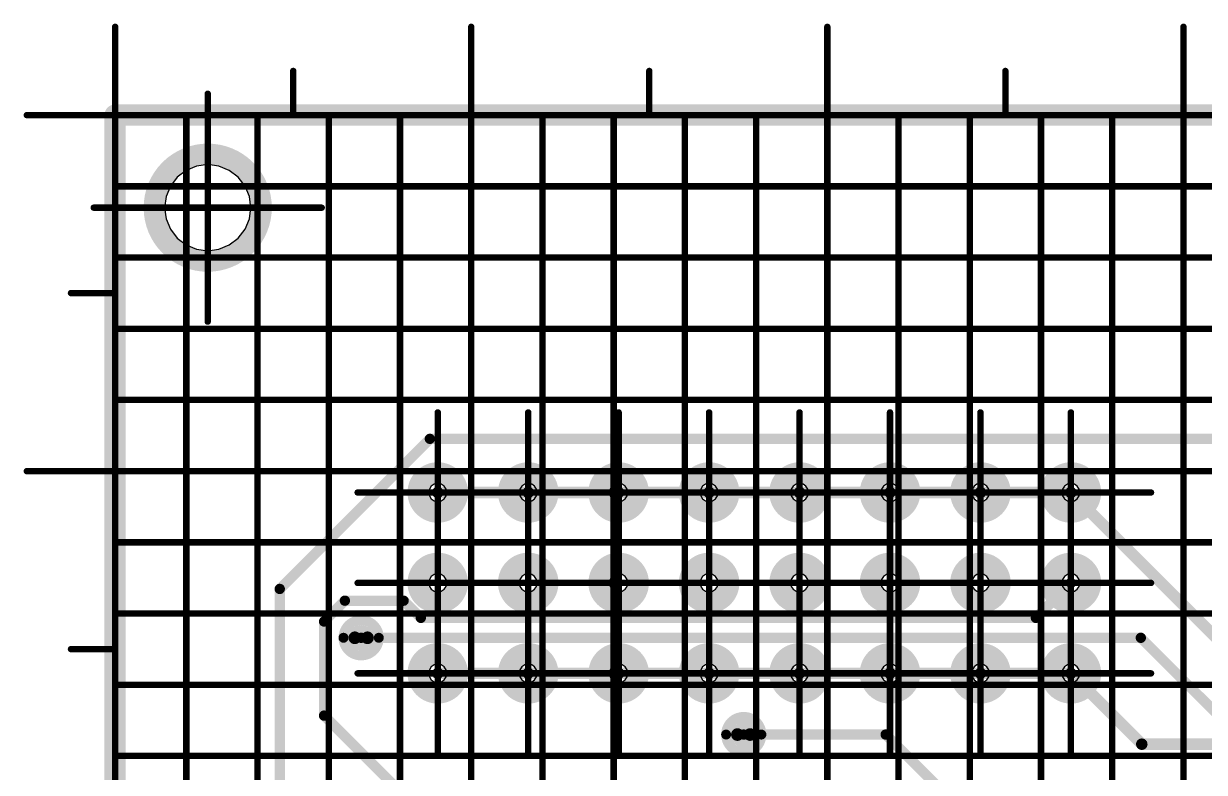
# Model space of a CAD drawing. Header units: millimetres. Extents: x 57 to 898, y 51 to 645.
# Drawn here: x 616.49 to 649.65, y 498.96 to 519.99 of the extents above; entities that cross this region are included whole.
import ezdxf

# ---------------------------------------------------------------- set-up
doc = ezdxf.new("R2010")
doc.units = ezdxf.units.MM
for name, color, linetype in [('Mechanical11', 56, 'Continuous'), ('Mechanical12', 56, 'Continuous'), ('Mechanical7', 56, 'Continuous'), ('Mechanical9', 56, 'Continuous')]:
    doc.layers.add(name, color=color, linetype=linetype)

msp = doc.modelspace()

# ---------------------------------------------------------------- linework, layer by layer
at = {"layer": 'Mechanical11', "color": 7}
for p, q in [((621.978, 515.992), (621.665, 516.034)), ((621.665, 516.034), (621.665, 514.823)), ((622.27, 515.872), (621.978, 515.992)), ((622.521, 515.679), (622.27, 515.872)), ((622.713, 515.428), (622.521, 515.679)), ((622.834, 515.137), (622.713, 515.428)), ((622.875, 514.823), (622.834, 515.137)), ((621.665, 514.823), (622.875, 514.823)), ((621.665, 514.823), (621.665, 513.613)), ((622.875, 514.823), (621.665, 514.823)), ((622.834, 514.51), (622.875, 514.823)), ((622.713, 514.218), (622.834, 514.51)), ((622.27, 513.775), (622.521, 513.967)), ((622.521, 513.967), (622.713, 514.218)), ((621.665, 513.613), (621.978, 513.654)), ((621.978, 513.654), (622.27, 513.775)), ((628.125, 506.823), (627.87, 506.823)), ((627.87, 506.823), (627.889, 506.726)), ((627.889, 506.726), (627.944, 506.643)), ((628.125, 506.568), (628.125, 506.823)), ((628.125, 506.823), (628.125, 506.568)), ((628.38, 506.823), (628.125, 506.823)), ((628.305, 506.643), (628.36, 506.726)), ((628.36, 506.726), (628.38, 506.823)), ((630.665, 506.823), (630.41, 506.823)), ((630.41, 506.823), (630.429, 506.726)), ((630.429, 506.726), (630.484, 506.643)), ((630.665, 506.568), (630.665, 506.823)), ((630.665, 506.823), (630.665, 506.568)), ((630.92, 506.823), (630.665, 506.823)), ((630.845, 506.643), (630.9, 506.726)), ((630.9, 506.726), (630.92, 506.823)), ((633.205, 506.823), (632.95, 506.823)), ((632.95, 506.823), (632.969, 506.726)), ((632.969, 506.726), (633.024, 506.643)), ((633.205, 506.568), (633.205, 506.823)), ((633.205, 506.823), (633.205, 506.568)), ((633.46, 506.823), (633.205, 506.823)), ((633.385, 506.643), (633.44, 506.726)), ((633.44, 506.726), (633.46, 506.823)), ((635.745, 506.823), (635.49, 506.823)), ((635.49, 506.823), (635.509, 506.726)), ((635.509, 506.726), (635.564, 506.643)), ((635.745, 506.568), (635.745, 506.823)), ((635.745, 506.823), (635.745, 506.568)), ((636, 506.823), (635.745, 506.823)), ((635.925, 506.643), (635.98, 506.726)), ((635.98, 506.726), (636, 506.823)), ((638.285, 506.823), (638.03, 506.823)), ((638.03, 506.823), (638.049, 506.726)), ((638.049, 506.726), (638.104, 506.643)), ((638.285, 506.568), (638.285, 506.823)), ((638.285, 506.823), (638.285, 506.568)), ((638.54, 506.823), (638.285, 506.823)), ((638.465, 506.643), (638.52, 506.726)), ((638.52, 506.726), (638.54, 506.823)), ((640.825, 506.823), (640.57, 506.823)), ((640.57, 506.823), (640.589, 506.726)), ((640.589, 506.726), (640.644, 506.643)), ((640.825, 506.568), (640.825, 506.823)), ((640.825, 506.823), (640.825, 506.568)), ((641.08, 506.823), (640.825, 506.823)), ((641.005, 506.643), (641.06, 506.726)), ((641.06, 506.726), (641.08, 506.823)), ((643.365, 506.823), (643.11, 506.823)), ((643.11, 506.823), (643.129, 506.726)), ((643.129, 506.726), (643.184, 506.643)), ((643.365, 506.568), (643.365, 506.823)), ((643.365, 506.823), (643.365, 506.568)), ((643.62, 506.823), (643.365, 506.823)), ((643.545, 506.643), (643.6, 506.726)), ((643.6, 506.726), (643.62, 506.823)), ((645.905, 506.823), (645.65, 506.823)), ((645.65, 506.823), (645.669, 506.726)), ((645.669, 506.726), (645.724, 506.643)), ((645.905, 506.568), (645.905, 506.823)), ((645.905, 506.823), (645.905, 506.568)), ((646.16, 506.823), (645.905, 506.823)), ((646.085, 506.643), (646.14, 506.726)), ((646.14, 506.726), (646.16, 506.823)), ((627.944, 506.643), (628.027, 506.588)), ((628.027, 506.588), (628.125, 506.568)), ((628.125, 506.568), (628.222, 506.588)), ((628.222, 506.588), (628.305, 506.643)), ((630.484, 506.643), (630.567, 506.588)), ((630.567, 506.588), (630.665, 506.568)), ((630.665, 506.568), (630.762, 506.588)), ((630.762, 506.588), (630.845, 506.643)), ((633.024, 506.643), (633.107, 506.588)), ((633.107, 506.588), (633.205, 506.568)), ((633.205, 506.568), (633.302, 506.588)), ((633.302, 506.588), (633.385, 506.643)), ((635.564, 506.643), (635.647, 506.588)), ((635.647, 506.588), (635.745, 506.568)), ((635.745, 506.568), (635.842, 506.588)), ((635.842, 506.588), (635.925, 506.643)), ((638.104, 506.643), (638.187, 506.588)), ((638.187, 506.588), (638.285, 506.568)), ((638.285, 506.568), (638.382, 506.588)), ((638.382, 506.588), (638.465, 506.643)), ((640.644, 506.643), (640.727, 506.588)), ((640.727, 506.588), (640.825, 506.568)), ((640.825, 506.568), (640.922, 506.588)), ((640.922, 506.588), (641.005, 506.643)), ((643.184, 506.643), (643.267, 506.588)), ((643.267, 506.588), (643.365, 506.568)), ((643.365, 506.568), (643.462, 506.588)), ((643.462, 506.588), (643.545, 506.643)), ((645.724, 506.643), (645.807, 506.588)), ((645.807, 506.588), (645.905, 506.568)), ((645.905, 506.568), (646.002, 506.588)), ((646.002, 506.588), (646.085, 506.643)), ((628.125, 504.283), (627.87, 504.283)), ((627.87, 504.283), (627.889, 504.186)), ((627.889, 504.186), (627.944, 504.103)), ((627.944, 504.103), (628.027, 504.048)), ((628.027, 504.048), (628.125, 504.028)), ((628.125, 504.028), (628.125, 504.283)), ((628.125, 504.283), (628.125, 504.028)), ((628.38, 504.283), (628.125, 504.283)), ((628.125, 504.028), (628.222, 504.048)), ((628.222, 504.048), (628.305, 504.103)), ((628.305, 504.103), (628.36, 504.186)), ((628.36, 504.186), (628.38, 504.283)), ((630.665, 504.283), (630.41, 504.283)), ((630.41, 504.283), (630.429, 504.186)), ((630.429, 504.186), (630.484, 504.103)), ((630.484, 504.103), (630.567, 504.048)), ((630.567, 504.048), (630.665, 504.028)), ((630.665, 504.028), (630.665, 504.283)), ((630.665, 504.283), (630.665, 504.028)), ((630.92, 504.283), (630.665, 504.283)), ((630.665, 504.028), (630.762, 504.048)), ((630.762, 504.048), (630.845, 504.103)), ((630.845, 504.103), (630.9, 504.186)), ((630.9, 504.186), (630.92, 504.283)), ((633.205, 504.283), (632.95, 504.283)), ((632.95, 504.283), (632.969, 504.186)), ((632.969, 504.186), (633.024, 504.103)), ((633.024, 504.103), (633.107, 504.048)), ((633.107, 504.048), (633.205, 504.028)), ((633.205, 504.028), (633.205, 504.283)), ((633.205, 504.283), (633.205, 504.028)), ((633.46, 504.283), (633.205, 504.283)), ((633.205, 504.028), (633.302, 504.048)), ((633.302, 504.048), (633.385, 504.103)), ((633.385, 504.103), (633.44, 504.186)), ((633.44, 504.186), (633.46, 504.283)), ((635.745, 504.283), (635.49, 504.283)), ((635.49, 504.283), (635.509, 504.186)), ((635.509, 504.186), (635.564, 504.103)), ((635.564, 504.103), (635.647, 504.048)), ((635.647, 504.048), (635.745, 504.028)), ((635.745, 504.028), (635.745, 504.283)), ((635.745, 504.283), (635.745, 504.028)), ((636, 504.283), (635.745, 504.283)), ((635.745, 504.028), (635.842, 504.048)), ((635.842, 504.048), (635.925, 504.103)), ((635.925, 504.103), (635.98, 504.186)), ((635.98, 504.186), (636, 504.283)), ((638.285, 504.283), (638.03, 504.283)), ((638.03, 504.283), (638.049, 504.186)), ((638.049, 504.186), (638.104, 504.103)), ((638.104, 504.103), (638.187, 504.048)), ((638.187, 504.048), (638.285, 504.028)), ((638.285, 504.028), (638.285, 504.283)), ((638.285, 504.283), (638.285, 504.028)), ((638.54, 504.283), (638.285, 504.283)), ((638.285, 504.028), (638.382, 504.048)), ((638.382, 504.048), (638.465, 504.103)), ((638.465, 504.103), (638.52, 504.186)), ((638.52, 504.186), (638.54, 504.283)), ((640.825, 504.283), (640.57, 504.283)), ((640.57, 504.283), (640.589, 504.186)), ((640.589, 504.186), (640.644, 504.103)), ((640.644, 504.103), (640.727, 504.048)), ((640.727, 504.048), (640.825, 504.028)), ((640.825, 504.028), (640.825, 504.283)), ((640.825, 504.283), (640.825, 504.028)), ((641.08, 504.283), (640.825, 504.283)), ((640.825, 504.028), (640.922, 504.048)), ((640.922, 504.048), (641.005, 504.103)), ((641.005, 504.103), (641.06, 504.186)), ((641.06, 504.186), (641.08, 504.283)), ((643.365, 504.283), (643.11, 504.283)), ((643.11, 504.283), (643.129, 504.186)), ((643.129, 504.186), (643.184, 504.103)), ((643.184, 504.103), (643.267, 504.048)), ((643.267, 504.048), (643.365, 504.028)), ((643.365, 504.028), (643.365, 504.283)), ((643.365, 504.283), (643.365, 504.028)), ((643.62, 504.283), (643.365, 504.283)), ((643.365, 504.028), (643.462, 504.048)), ((643.462, 504.048), (643.545, 504.103)), ((643.545, 504.103), (643.6, 504.186)), ((643.6, 504.186), (643.62, 504.283)), ((645.905, 504.283), (645.65, 504.283)), ((645.65, 504.283), (645.669, 504.186)), ((645.669, 504.186), (645.724, 504.103)), ((645.724, 504.103), (645.807, 504.048)), ((645.807, 504.048), (645.905, 504.028)), ((645.905, 504.028), (645.905, 504.283)), ((645.905, 504.283), (645.905, 504.028)), ((646.16, 504.283), (645.905, 504.283)), ((645.905, 504.028), (646.002, 504.048)), ((646.002, 504.048), (646.085, 504.103)), ((646.085, 504.103), (646.14, 504.186)), ((646.14, 504.186), (646.16, 504.283)), ((628.125, 501.743), (627.87, 501.743)), ((627.87, 501.743), (627.889, 501.646)), ((628.125, 501.488), (628.125, 501.743)), ((628.125, 501.743), (628.125, 501.488)), ((628.38, 501.743), (628.125, 501.743)), ((628.36, 501.646), (628.38, 501.743)), ((630.665, 501.743), (630.41, 501.743)), ((630.41, 501.743), (630.429, 501.646)), ((630.665, 501.488), (630.665, 501.743)), ((630.665, 501.743), (630.665, 501.488)), ((630.92, 501.743), (630.665, 501.743)), ((630.9, 501.646), (630.92, 501.743)), ((633.205, 501.743), (632.95, 501.743)), ((632.95, 501.743), (632.969, 501.646)), ((633.205, 501.488), (633.205, 501.743)), ((633.205, 501.743), (633.205, 501.488)), ((633.46, 501.743), (633.205, 501.743)), ((633.44, 501.646), (633.46, 501.743)), ((635.745, 501.743), (635.49, 501.743)), ((635.49, 501.743), (635.509, 501.646)), ((635.745, 501.488), (635.745, 501.743)), ((635.745, 501.743), (635.745, 501.488)), ((636, 501.743), (635.745, 501.743)), ((635.98, 501.646), (636, 501.743)), ((638.285, 501.743), (638.03, 501.743)), ((638.03, 501.743), (638.049, 501.646)), ((638.285, 501.488), (638.285, 501.743)), ((638.285, 501.743), (638.285, 501.488)), ((638.54, 501.743), (638.285, 501.743)), ((638.52, 501.646), (638.54, 501.743)), ((640.825, 501.743), (640.57, 501.743)), ((640.57, 501.743), (640.589, 501.646)), ((640.825, 501.488), (640.825, 501.743)), ((640.825, 501.743), (640.825, 501.488)), ((641.08, 501.743), (640.825, 501.743)), ((641.06, 501.646), (641.08, 501.743)), ((643.365, 501.743), (643.11, 501.743)), ((643.11, 501.743), (643.129, 501.646)), ((643.365, 501.488), (643.365, 501.743)), ((643.365, 501.743), (643.365, 501.488)), ((643.62, 501.743), (643.365, 501.743)), ((643.6, 501.646), (643.62, 501.743)), ((645.905, 501.743), (645.65, 501.743)), ((645.65, 501.743), (645.669, 501.646)), ((645.905, 501.488), (645.905, 501.743)), ((645.905, 501.743), (645.905, 501.488)), ((646.16, 501.743), (645.905, 501.743)), ((646.14, 501.646), (646.16, 501.743)), ((627.889, 501.646), (627.944, 501.563)), ((627.944, 501.563), (628.027, 501.508)), ((628.027, 501.508), (628.125, 501.488)), ((628.125, 501.488), (628.222, 501.508)), ((628.222, 501.508), (628.305, 501.563)), ((628.305, 501.563), (628.36, 501.646)), ((630.429, 501.646), (630.484, 501.563)), ((630.484, 501.563), (630.567, 501.508)), ((630.567, 501.508), (630.665, 501.488)), ((630.665, 501.488), (630.762, 501.508)), ((630.762, 501.508), (630.845, 501.563)), ((630.845, 501.563), (630.9, 501.646)), ((632.969, 501.646), (633.024, 501.563)), ((633.024, 501.563), (633.107, 501.508)), ((633.107, 501.508), (633.205, 501.488)), ((633.205, 501.488), (633.302, 501.508)), ((633.302, 501.508), (633.385, 501.563)), ((633.385, 501.563), (633.44, 501.646)), ((635.509, 501.646), (635.564, 501.563)), ((635.564, 501.563), (635.647, 501.508)), ((635.647, 501.508), (635.745, 501.488)), ((635.745, 501.488), (635.842, 501.508)), ((635.842, 501.508), (635.925, 501.563)), ((635.925, 501.563), (635.98, 501.646)), ((638.049, 501.646), (638.104, 501.563)), ((638.104, 501.563), (638.187, 501.508)), ((638.187, 501.508), (638.285, 501.488)), ((638.285, 501.488), (638.382, 501.508)), ((638.382, 501.508), (638.465, 501.563)), ((638.465, 501.563), (638.52, 501.646)), ((640.589, 501.646), (640.644, 501.563)), ((640.644, 501.563), (640.727, 501.508)), ((640.727, 501.508), (640.825, 501.488)), ((640.825, 501.488), (640.922, 501.508)), ((640.922, 501.508), (641.005, 501.563)), ((641.005, 501.563), (641.06, 501.646)), ((643.129, 501.646), (643.184, 501.563)), ((643.184, 501.563), (643.267, 501.508)), ((643.267, 501.508), (643.365, 501.488)), ((643.365, 501.488), (643.462, 501.508)), ((643.462, 501.508), (643.545, 501.563)), ((643.545, 501.563), (643.6, 501.646)), ((645.669, 501.646), (645.724, 501.563)), ((645.724, 501.563), (645.807, 501.508)), ((645.807, 501.508), (645.905, 501.488)), ((645.905, 501.488), (646.002, 501.508)), ((646.002, 501.508), (646.085, 501.563)), ((646.085, 501.563), (646.14, 501.646))]:
    msp.add_line(p, q, dxfattribs=at)
for points, const_width in [([(626.151, 502.742, 1), (625.796, 502.742, 1)], 0.356), ([(625.707, 502.742, 1), (625.885, 502.742, 1)], 0.178), ([(626.062, 502.742, 1), (626.24, 502.742, 1)], 0.178), ([(636.896, 500.024, 1), (636.54, 500.024, 1)], 0.356), ([(636.451, 500.024, 1), (636.629, 500.024, 1)], 0.178), ([(636.807, 500.024, 1), (636.984, 500.024, 1)], 0.178)]:
    msp.add_lwpolyline(points, format="xyb", close=True, dxfattribs=dict(at, const_width=const_width))
at = {"layer": 'Mechanical12', "color": 7}
for p, q in [((621.351, 515.992), (621.06, 515.872)), ((621.665, 516.034), (621.351, 515.992)), ((621.665, 514.823), (621.665, 516.034)), ((620.809, 515.679), (620.617, 515.428)), ((621.06, 515.872), (620.809, 515.679)), ((620.617, 515.428), (620.496, 515.137)), ((620.496, 515.137), (620.454, 514.823)), ((620.454, 514.823), (621.665, 514.823)), ((621.665, 514.823), (620.454, 514.823)), ((620.454, 514.823), (620.496, 514.51)), ((621.665, 513.613), (621.665, 514.823)), ((620.496, 514.51), (620.617, 514.218)), ((620.617, 514.218), (620.809, 513.967)), ((620.809, 513.967), (621.06, 513.775)), ((621.06, 513.775), (621.351, 513.654)), ((621.351, 513.654), (621.665, 513.613)), ((627.944, 507.004), (627.889, 506.921)), ((628.027, 507.059), (627.944, 507.004)), ((628.125, 507.078), (628.027, 507.059)), ((628.125, 507.078), (628.125, 506.823)), ((628.222, 507.059), (628.125, 507.078)), ((628.125, 506.823), (628.125, 507.078)), ((628.305, 507.004), (628.222, 507.059)), ((628.36, 506.921), (628.305, 507.004)), ((630.484, 507.004), (630.429, 506.921)), ((630.567, 507.059), (630.484, 507.004)), ((630.665, 507.078), (630.567, 507.059)), ((630.665, 507.078), (630.665, 506.823)), ((630.762, 507.059), (630.665, 507.078)), ((630.665, 506.823), (630.665, 507.078)), ((630.845, 507.004), (630.762, 507.059)), ((630.9, 506.921), (630.845, 507.004)), ((633.024, 507.004), (632.969, 506.921)), ((633.107, 507.059), (633.024, 507.004)), ((633.205, 507.078), (633.107, 507.059)), ((633.205, 507.078), (633.205, 506.823)), ((633.302, 507.059), (633.205, 507.078)), ((633.205, 506.823), (633.205, 507.078)), ((633.385, 507.004), (633.302, 507.059)), ((633.44, 506.921), (633.385, 507.004)), ((635.564, 507.004), (635.509, 506.921)), ((635.647, 507.059), (635.564, 507.004)), ((635.745, 507.078), (635.647, 507.059)), ((635.745, 507.078), (635.745, 506.823)), ((635.842, 507.059), (635.745, 507.078)), ((635.745, 506.823), (635.745, 507.078)), ((635.925, 507.004), (635.842, 507.059)), ((635.98, 506.921), (635.925, 507.004)), ((638.104, 507.004), (638.049, 506.921)), ((638.187, 507.059), (638.104, 507.004)), ((638.285, 507.078), (638.187, 507.059)), ((638.285, 507.078), (638.285, 506.823)), ((638.382, 507.059), (638.285, 507.078)), ((638.285, 506.823), (638.285, 507.078)), ((638.465, 507.004), (638.382, 507.059)), ((638.52, 506.921), (638.465, 507.004)), ((640.644, 507.004), (640.589, 506.921)), ((640.727, 507.059), (640.644, 507.004)), ((640.825, 507.078), (640.727, 507.059)), ((640.825, 507.078), (640.825, 506.823)), ((640.922, 507.059), (640.825, 507.078)), ((640.825, 506.823), (640.825, 507.078)), ((641.005, 507.004), (640.922, 507.059)), ((641.06, 506.921), (641.005, 507.004)), ((643.184, 507.004), (643.129, 506.921)), ((643.267, 507.059), (643.184, 507.004)), ((643.365, 507.078), (643.267, 507.059)), ((643.365, 507.078), (643.365, 506.823)), ((643.462, 507.059), (643.365, 507.078)), ((643.365, 506.823), (643.365, 507.078)), ((643.545, 507.004), (643.462, 507.059)), ((643.6, 506.921), (643.545, 507.004)), ((645.724, 507.004), (645.669, 506.921)), ((645.807, 507.059), (645.724, 507.004)), ((645.905, 507.078), (645.807, 507.059)), ((645.905, 507.078), (645.905, 506.823)), ((646.002, 507.059), (645.905, 507.078)), ((645.905, 506.823), (645.905, 507.078)), ((646.085, 507.004), (646.002, 507.059)), ((646.14, 506.921), (646.085, 507.004)), ((627.889, 506.921), (627.87, 506.823)), ((627.87, 506.823), (628.125, 506.823)), ((628.125, 506.823), (628.38, 506.823)), ((628.38, 506.823), (628.36, 506.921)), ((630.429, 506.921), (630.41, 506.823)), ((630.41, 506.823), (630.665, 506.823)), ((630.665, 506.823), (630.92, 506.823)), ((630.92, 506.823), (630.9, 506.921)), ((632.969, 506.921), (632.95, 506.823)), ((632.95, 506.823), (633.205, 506.823)), ((633.205, 506.823), (633.46, 506.823)), ((633.46, 506.823), (633.44, 506.921)), ((635.509, 506.921), (635.49, 506.823)), ((635.49, 506.823), (635.745, 506.823)), ((635.745, 506.823), (636, 506.823)), ((636, 506.823), (635.98, 506.921)), ((638.049, 506.921), (638.03, 506.823)), ((638.03, 506.823), (638.285, 506.823)), ((638.285, 506.823), (638.54, 506.823)), ((638.54, 506.823), (638.52, 506.921)), ((640.589, 506.921), (640.57, 506.823)), ((640.57, 506.823), (640.825, 506.823)), ((640.825, 506.823), (641.08, 506.823)), ((641.08, 506.823), (641.06, 506.921)), ((643.129, 506.921), (643.11, 506.823)), ((643.11, 506.823), (643.365, 506.823)), ((643.365, 506.823), (643.62, 506.823)), ((643.62, 506.823), (643.6, 506.921)), ((645.669, 506.921), (645.65, 506.823)), ((645.65, 506.823), (645.905, 506.823)), ((645.905, 506.823), (646.16, 506.823)), ((646.16, 506.823), (646.14, 506.921)), ((627.889, 504.381), (627.87, 504.283)), ((627.944, 504.464), (627.889, 504.381)), ((628.027, 504.519), (627.944, 504.464)), ((628.125, 504.538), (628.027, 504.519)), ((628.125, 504.538), (628.125, 504.283)), ((628.222, 504.519), (628.125, 504.538)), ((628.125, 504.283), (628.125, 504.538)), ((628.305, 504.464), (628.222, 504.519)), ((628.36, 504.381), (628.305, 504.464)), ((628.38, 504.283), (628.36, 504.381)), ((630.429, 504.381), (630.41, 504.283)), ((630.484, 504.464), (630.429, 504.381)), ((630.567, 504.519), (630.484, 504.464)), ((630.665, 504.538), (630.567, 504.519)), ((630.665, 504.538), (630.665, 504.283)), ((630.762, 504.519), (630.665, 504.538)), ((630.665, 504.283), (630.665, 504.538)), ((630.845, 504.464), (630.762, 504.519)), ((630.9, 504.381), (630.845, 504.464)), ((630.92, 504.283), (630.9, 504.381)), ((632.969, 504.381), (632.95, 504.283)), ((633.024, 504.464), (632.969, 504.381)), ((633.107, 504.519), (633.024, 504.464)), ((633.205, 504.538), (633.107, 504.519)), ((633.205, 504.538), (633.205, 504.283)), ((633.302, 504.519), (633.205, 504.538)), ((633.205, 504.283), (633.205, 504.538)), ((633.385, 504.464), (633.302, 504.519)), ((633.44, 504.381), (633.385, 504.464)), ((633.46, 504.283), (633.44, 504.381)), ((635.509, 504.381), (635.49, 504.283)), ((635.564, 504.464), (635.509, 504.381)), ((635.647, 504.519), (635.564, 504.464)), ((635.745, 504.538), (635.647, 504.519)), ((635.745, 504.538), (635.745, 504.283)), ((635.842, 504.519), (635.745, 504.538)), ((635.745, 504.283), (635.745, 504.538)), ((635.925, 504.464), (635.842, 504.519)), ((635.98, 504.381), (635.925, 504.464)), ((636, 504.283), (635.98, 504.381)), ((638.049, 504.381), (638.03, 504.283)), ((638.104, 504.464), (638.049, 504.381)), ((638.187, 504.519), (638.104, 504.464)), ((638.285, 504.538), (638.187, 504.519)), ((638.285, 504.538), (638.285, 504.283)), ((638.382, 504.519), (638.285, 504.538)), ((638.285, 504.283), (638.285, 504.538)), ((638.465, 504.464), (638.382, 504.519)), ((638.52, 504.381), (638.465, 504.464)), ((638.54, 504.283), (638.52, 504.381)), ((640.589, 504.381), (640.57, 504.283)), ((640.644, 504.464), (640.589, 504.381)), ((640.727, 504.519), (640.644, 504.464)), ((640.825, 504.538), (640.727, 504.519)), ((640.825, 504.538), (640.825, 504.283)), ((640.922, 504.519), (640.825, 504.538)), ((640.825, 504.283), (640.825, 504.538)), ((641.005, 504.464), (640.922, 504.519)), ((641.06, 504.381), (641.005, 504.464)), ((641.08, 504.283), (641.06, 504.381)), ((643.129, 504.381), (643.11, 504.283)), ((643.184, 504.464), (643.129, 504.381)), ((643.267, 504.519), (643.184, 504.464)), ((643.365, 504.538), (643.267, 504.519)), ((643.365, 504.538), (643.365, 504.283)), ((643.462, 504.519), (643.365, 504.538)), ((643.365, 504.283), (643.365, 504.538)), ((643.545, 504.464), (643.462, 504.519)), ((643.6, 504.381), (643.545, 504.464)), ((643.62, 504.283), (643.6, 504.381)), ((645.669, 504.381), (645.65, 504.283)), ((645.724, 504.464), (645.669, 504.381)), ((645.807, 504.519), (645.724, 504.464)), ((645.905, 504.538), (645.807, 504.519)), ((645.905, 504.538), (645.905, 504.283)), ((646.002, 504.519), (645.905, 504.538)), ((645.905, 504.283), (645.905, 504.538)), ((646.085, 504.464), (646.002, 504.519)), ((646.14, 504.381), (646.085, 504.464)), ((646.16, 504.283), (646.14, 504.381)), ((627.87, 504.283), (628.125, 504.283)), ((628.125, 504.283), (628.38, 504.283)), ((630.41, 504.283), (630.665, 504.283)), ((630.665, 504.283), (630.92, 504.283)), ((632.95, 504.283), (633.205, 504.283)), ((633.205, 504.283), (633.46, 504.283)), ((635.49, 504.283), (635.745, 504.283)), ((635.745, 504.283), (636, 504.283)), ((638.03, 504.283), (638.285, 504.283)), ((638.285, 504.283), (638.54, 504.283)), ((640.57, 504.283), (640.825, 504.283)), ((640.825, 504.283), (641.08, 504.283)), ((643.11, 504.283), (643.365, 504.283)), ((643.365, 504.283), (643.62, 504.283)), ((645.65, 504.283), (645.905, 504.283)), ((645.905, 504.283), (646.16, 504.283)), ((627.889, 501.841), (627.87, 501.743)), ((627.87, 501.743), (628.125, 501.743)), ((627.944, 501.924), (627.889, 501.841)), ((628.027, 501.979), (627.944, 501.924)), ((628.125, 501.998), (628.027, 501.979)), ((628.125, 501.998), (628.125, 501.743)), ((628.222, 501.979), (628.125, 501.998)), ((628.125, 501.743), (628.125, 501.998)), ((628.125, 501.743), (628.38, 501.743)), ((628.305, 501.924), (628.222, 501.979)), ((628.36, 501.841), (628.305, 501.924)), ((628.38, 501.743), (628.36, 501.841)), ((630.429, 501.841), (630.41, 501.743)), ((630.41, 501.743), (630.665, 501.743)), ((630.484, 501.924), (630.429, 501.841)), ((630.567, 501.979), (630.484, 501.924)), ((630.665, 501.998), (630.567, 501.979)), ((630.665, 501.998), (630.665, 501.743)), ((630.762, 501.979), (630.665, 501.998)), ((630.665, 501.743), (630.665, 501.998)), ((630.665, 501.743), (630.92, 501.743)), ((630.845, 501.924), (630.762, 501.979)), ((630.9, 501.841), (630.845, 501.924)), ((630.92, 501.743), (630.9, 501.841)), ((632.969, 501.841), (632.95, 501.743)), ((632.95, 501.743), (633.205, 501.743)), ((633.024, 501.924), (632.969, 501.841)), ((633.107, 501.979), (633.024, 501.924)), ((633.205, 501.998), (633.107, 501.979)), ((633.205, 501.998), (633.205, 501.743)), ((633.302, 501.979), (633.205, 501.998)), ((633.205, 501.743), (633.205, 501.998)), ((633.205, 501.743), (633.46, 501.743)), ((633.385, 501.924), (633.302, 501.979)), ((633.44, 501.841), (633.385, 501.924)), ((633.46, 501.743), (633.44, 501.841)), ((635.509, 501.841), (635.49, 501.743)), ((635.49, 501.743), (635.745, 501.743)), ((635.564, 501.924), (635.509, 501.841)), ((635.647, 501.979), (635.564, 501.924)), ((635.745, 501.998), (635.647, 501.979)), ((635.745, 501.998), (635.745, 501.743)), ((635.842, 501.979), (635.745, 501.998)), ((635.745, 501.743), (635.745, 501.998)), ((635.745, 501.743), (636, 501.743)), ((635.925, 501.924), (635.842, 501.979)), ((635.98, 501.841), (635.925, 501.924)), ((636, 501.743), (635.98, 501.841)), ((638.049, 501.841), (638.03, 501.743)), ((638.03, 501.743), (638.285, 501.743)), ((638.104, 501.924), (638.049, 501.841)), ((638.187, 501.979), (638.104, 501.924)), ((638.285, 501.998), (638.187, 501.979)), ((638.285, 501.998), (638.285, 501.743)), ((638.382, 501.979), (638.285, 501.998)), ((638.285, 501.743), (638.285, 501.998)), ((638.285, 501.743), (638.54, 501.743)), ((638.465, 501.924), (638.382, 501.979)), ((638.52, 501.841), (638.465, 501.924)), ((638.54, 501.743), (638.52, 501.841)), ((640.589, 501.841), (640.57, 501.743)), ((640.57, 501.743), (640.825, 501.743)), ((640.644, 501.924), (640.589, 501.841)), ((640.727, 501.979), (640.644, 501.924)), ((640.825, 501.998), (640.727, 501.979)), ((640.825, 501.998), (640.825, 501.743)), ((640.922, 501.979), (640.825, 501.998)), ((640.825, 501.743), (640.825, 501.998)), ((640.825, 501.743), (641.08, 501.743)), ((641.005, 501.924), (640.922, 501.979)), ((641.06, 501.841), (641.005, 501.924)), ((641.08, 501.743), (641.06, 501.841)), ((643.129, 501.841), (643.11, 501.743)), ((643.11, 501.743), (643.365, 501.743)), ((643.184, 501.924), (643.129, 501.841)), ((643.267, 501.979), (643.184, 501.924)), ((643.365, 501.998), (643.267, 501.979)), ((643.365, 501.998), (643.365, 501.743)), ((643.462, 501.979), (643.365, 501.998)), ((643.365, 501.743), (643.365, 501.998)), ((643.365, 501.743), (643.62, 501.743)), ((643.545, 501.924), (643.462, 501.979)), ((643.6, 501.841), (643.545, 501.924)), ((643.62, 501.743), (643.6, 501.841)), ((645.669, 501.841), (645.65, 501.743)), ((645.65, 501.743), (645.905, 501.743)), ((645.724, 501.924), (645.669, 501.841)), ((645.807, 501.979), (645.724, 501.924)), ((645.905, 501.998), (645.807, 501.979)), ((645.905, 501.998), (645.905, 501.743)), ((646.002, 501.979), (645.905, 501.998)), ((645.905, 501.743), (645.905, 501.998)), ((645.905, 501.743), (646.16, 501.743)), ((646.085, 501.924), (646.002, 501.979)), ((646.14, 501.841), (646.085, 501.924)), ((646.16, 501.743), (646.14, 501.841))]:
    msp.add_line(p, q, dxfattribs=at)
for points, const_width in [([(619.065, 336.823), (619.065, 517.423)], 0.6), ([(619.065, 517.423), (740.165, 517.423)], 0.6), ([(619.065, 336.823), (619.065, 517.423)], 0.6), ([(619.065, 517.423), (740.165, 517.423)], 0.6), ([(623.688, 504.114), (627.904, 508.33)], 0.29), ([(627.904, 508.33), (652.158, 508.33)], 0.29), ([(628.125, 506.823), (630.665, 506.823)], 0.323), ([(630.665, 506.823), (633.205, 506.823)], 0.323), ([(633.205, 506.823), (635.745, 506.823)], 0.323), ([(635.745, 506.823), (638.285, 506.823)], 0.323), ([(638.285, 506.823), (640.825, 506.823)], 0.323), ([(640.825, 506.823), (643.365, 506.823)], 0.323), ([(643.365, 506.823), (645.905, 506.823)], 0.323), ([(645.905, 506.823), (651.445, 501.283)], 0.323), ([(644.922, 503.301), (645.905, 504.283)], 0.29), ([(623.688, 456.463), (623.688, 504.114)], 0.29), ([(624.932, 503.199), (625.516, 503.784)], 0.29), ([(625.516, 503.784), (627.167, 503.784)], 0.29), ([(627.167, 503.784), (627.65, 503.301)], 0.29), ([(627.65, 503.301), (644.922, 503.301)], 0.29), ([(624.932, 500.556), (624.932, 503.199)], 0.29), ([(625.974, 502.742), (647.868, 502.742)], 0.29), ([(647.868, 502.742), (650.297, 500.313)], 0.29), ([(628.125, 501.743), (630.665, 501.743)], 0.323), ([(630.665, 501.743), (633.205, 501.743)], 0.323), ([(633.205, 501.743), (635.745, 501.743)], 0.323), ([(635.745, 501.743), (638.285, 501.743)], 0.323), ([(638.285, 501.743), (640.825, 501.743)], 0.323), ([(640.825, 501.743), (643.365, 501.743)], 0.323), ([(643.365, 501.743), (645.905, 501.743)], 0.323), ([(645.905, 501.743), (647.895, 499.753)], 0.323), ([(624.932, 500.556), (630.045, 495.443)], 0.29), ([(636.718, 500.024), (640.704, 500.024)], 0.29), ([(640.704, 500.024), (645.285, 495.443)], 0.29), ([(647.895, 499.753), (657.673, 499.753)], 0.323)]:
    msp.add_lwpolyline(points, dxfattribs=dict(at, const_width=const_width))
for points, const_width in [([(618.915, 517.423, 1), (619.215, 517.423, 1)], 0.3), ([(618.915, 517.423, 1), (619.215, 517.423, 1)], 0.3), ([(618.915, 517.423, 1), (619.215, 517.423, 1)], 0.3), ([(618.915, 517.423, 1), (619.215, 517.423, 1)], 0.3), ([(623.165, 514.823, 1), (620.165, 514.823, 1)], 0.6), ([(620.015, 514.823, 1), (620.315, 514.823, 1)], 0.3), ([(623.015, 514.823, 1), (623.315, 514.823, 1)], 0.3), ([(627.831, 508.33, 1), (627.976, 508.33, 1)], 0.145), ([(627.831, 508.33, 1), (627.976, 508.33, 1)], 0.145), ([(628.675, 506.823, 1), (627.575, 506.823, 1)], 0.6), ([(631.215, 506.823, 1), (630.115, 506.823, 1)], 0.6), ([(633.755, 506.823, 1), (632.655, 506.823, 1)], 0.6), ([(636.295, 506.823, 1), (635.195, 506.823, 1)], 0.6), ([(638.835, 506.823, 1), (637.735, 506.823, 1)], 0.6), ([(641.375, 506.823, 1), (640.275, 506.823, 1)], 0.6), ([(643.915, 506.823, 1), (642.815, 506.823, 1)], 0.6), ([(646.455, 506.823, 1), (645.355, 506.823, 1)], 0.6), ([(627.425, 506.823, 1), (627.725, 506.823, 1)], 0.3), ([(628.525, 506.823, 1), (628.825, 506.823, 1)], 0.3), ([(629.965, 506.823, 1), (630.265, 506.823, 1)], 0.3), ([(631.065, 506.823, 1), (631.365, 506.823, 1)], 0.3), ([(632.505, 506.823, 1), (632.805, 506.823, 1)], 0.3), ([(633.605, 506.823, 1), (633.905, 506.823, 1)], 0.3), ([(635.045, 506.823, 1), (635.345, 506.823, 1)], 0.3), ([(636.145, 506.823, 1), (636.445, 506.823, 1)], 0.3), ([(637.585, 506.823, 1), (637.885, 506.823, 1)], 0.3), ([(638.685, 506.823, 1), (638.985, 506.823, 1)], 0.3), ([(640.125, 506.823, 1), (640.425, 506.823, 1)], 0.3), ([(641.225, 506.823, 1), (641.525, 506.823, 1)], 0.3), ([(642.665, 506.823, 1), (642.965, 506.823, 1)], 0.3), ([(643.765, 506.823, 1), (644.065, 506.823, 1)], 0.3), ([(645.205, 506.823, 1), (645.505, 506.823, 1)], 0.3), ([(646.305, 506.823, 1), (646.605, 506.823, 1)], 0.3), ([(628.044, 506.823, 1), (628.205, 506.823, 1)], 0.161), ([(630.584, 506.823, 1), (630.745, 506.823, 1)], 0.161), ([(630.584, 506.823, 1), (630.745, 506.823, 1)], 0.161), ([(633.124, 506.823, 1), (633.285, 506.823, 1)], 0.161), ([(633.124, 506.823, 1), (633.285, 506.823, 1)], 0.161), ([(635.664, 506.823, 1), (635.825, 506.823, 1)], 0.161), ([(635.664, 506.823, 1), (635.825, 506.823, 1)], 0.161), ([(638.204, 506.823, 1), (638.365, 506.823, 1)], 0.161), ([(638.204, 506.823, 1), (638.365, 506.823, 1)], 0.161), ([(640.744, 506.823, 1), (640.905, 506.823, 1)], 0.161), ([(640.744, 506.823, 1), (640.905, 506.823, 1)], 0.161), ([(643.284, 506.823, 1), (643.445, 506.823, 1)], 0.161), ([(643.284, 506.823, 1), (643.445, 506.823, 1)], 0.161), ([(645.824, 506.823, 1), (645.985, 506.823, 1)], 0.161), ([(645.824, 506.823, 1), (645.985, 506.823, 1)], 0.161), ([(628.675, 504.283, 1), (627.575, 504.283, 1)], 0.6), ([(631.215, 504.283, 1), (630.115, 504.283, 1)], 0.6), ([(633.755, 504.283, 1), (632.655, 504.283, 1)], 0.6), ([(636.295, 504.283, 1), (635.195, 504.283, 1)], 0.6), ([(638.835, 504.283, 1), (637.735, 504.283, 1)], 0.6), ([(641.375, 504.283, 1), (640.275, 504.283, 1)], 0.6), ([(643.915, 504.283, 1), (642.815, 504.283, 1)], 0.6), ([(646.455, 504.283, 1), (645.355, 504.283, 1)], 0.6), ([(627.425, 504.283, 1), (627.725, 504.283, 1)], 0.3), ([(628.525, 504.283, 1), (628.825, 504.283, 1)], 0.3), ([(629.965, 504.283, 1), (630.265, 504.283, 1)], 0.3), ([(631.065, 504.283, 1), (631.365, 504.283, 1)], 0.3), ([(632.505, 504.283, 1), (632.805, 504.283, 1)], 0.3), ([(633.605, 504.283, 1), (633.905, 504.283, 1)], 0.3), ([(635.045, 504.283, 1), (635.345, 504.283, 1)], 0.3), ([(636.145, 504.283, 1), (636.445, 504.283, 1)], 0.3), ([(637.585, 504.283, 1), (637.885, 504.283, 1)], 0.3), ([(638.685, 504.283, 1), (638.985, 504.283, 1)], 0.3), ([(640.125, 504.283, 1), (640.425, 504.283, 1)], 0.3), ([(641.225, 504.283, 1), (641.525, 504.283, 1)], 0.3), ([(642.665, 504.283, 1), (642.965, 504.283, 1)], 0.3), ([(643.765, 504.283, 1), (644.065, 504.283, 1)], 0.3), ([(645.205, 504.283, 1), (645.505, 504.283, 1)], 0.3), ([(645.832, 504.283, 1), (645.977, 504.283, 1)], 0.145), ([(646.305, 504.283, 1), (646.605, 504.283, 1)], 0.3), ([(623.615, 504.114, 1), (623.76, 504.114, 1)], 0.145), ([(623.615, 504.114, 1), (623.76, 504.114, 1)], 0.145), ([(625.444, 503.784, 1), (625.589, 503.784, 1)], 0.145), ([(625.444, 503.784, 1), (625.589, 503.784, 1)], 0.145), ([(627.095, 503.784, 1), (627.24, 503.784, 1)], 0.145), ([(627.095, 503.784, 1), (627.24, 503.784, 1)], 0.145), ([(626.469, 502.742, 1), (625.478, 502.742, 1)], 0.279), ([(627.577, 503.301, 1), (627.722, 503.301, 1)], 0.145), ([(627.577, 503.301, 1), (627.722, 503.301, 1)], 0.145), ([(644.85, 503.301, 1), (644.995, 503.301, 1)], 0.145), ([(644.85, 503.301, 1), (644.995, 503.301, 1)], 0.145), ([(624.86, 503.199, 1), (625.005, 503.199, 1)], 0.145), ([(624.86, 503.199, 1), (625.005, 503.199, 1)], 0.145), ([(625.408, 502.742, 1), (625.548, 502.742, 1)], 0.14), ([(625.901, 502.742, 1), (626.046, 502.742, 1)], 0.145), ([(626.399, 502.742, 1), (626.539, 502.742, 1)], 0.14), ([(647.796, 502.742, 1), (647.941, 502.742, 1)], 0.145), ([(647.796, 502.742, 1), (647.941, 502.742, 1)], 0.145), ([(628.675, 501.743, 1), (627.575, 501.743, 1)], 0.6), ([(631.215, 501.743, 1), (630.115, 501.743, 1)], 0.6), ([(633.755, 501.743, 1), (632.655, 501.743, 1)], 0.6), ([(636.295, 501.743, 1), (635.195, 501.743, 1)], 0.6), ([(638.835, 501.743, 1), (637.735, 501.743, 1)], 0.6), ([(641.375, 501.743, 1), (640.275, 501.743, 1)], 0.6), ([(643.915, 501.743, 1), (642.815, 501.743, 1)], 0.6), ([(646.455, 501.743, 1), (645.355, 501.743, 1)], 0.6), ([(627.425, 501.743, 1), (627.725, 501.743, 1)], 0.3), ([(628.525, 501.743, 1), (628.825, 501.743, 1)], 0.3), ([(629.965, 501.743, 1), (630.265, 501.743, 1)], 0.3), ([(631.065, 501.743, 1), (631.365, 501.743, 1)], 0.3), ([(632.505, 501.743, 1), (632.805, 501.743, 1)], 0.3), ([(633.605, 501.743, 1), (633.905, 501.743, 1)], 0.3), ([(635.045, 501.743, 1), (635.345, 501.743, 1)], 0.3), ([(636.145, 501.743, 1), (636.445, 501.743, 1)], 0.3), ([(637.585, 501.743, 1), (637.885, 501.743, 1)], 0.3), ([(638.685, 501.743, 1), (638.985, 501.743, 1)], 0.3), ([(640.125, 501.743, 1), (640.425, 501.743, 1)], 0.3), ([(641.225, 501.743, 1), (641.525, 501.743, 1)], 0.3), ([(642.665, 501.743, 1), (642.965, 501.743, 1)], 0.3), ([(643.765, 501.743, 1), (644.065, 501.743, 1)], 0.3), ([(645.205, 501.743, 1), (645.505, 501.743, 1)], 0.3), ([(646.305, 501.743, 1), (646.605, 501.743, 1)], 0.3), ([(628.044, 501.743, 1), (628.205, 501.743, 1)], 0.161), ([(630.584, 501.743, 1), (630.745, 501.743, 1)], 0.161), ([(630.584, 501.743, 1), (630.745, 501.743, 1)], 0.161), ([(633.124, 501.743, 1), (633.285, 501.743, 1)], 0.161), ([(633.124, 501.743, 1), (633.285, 501.743, 1)], 0.161), ([(635.664, 501.743, 1), (635.825, 501.743, 1)], 0.161), ([(635.664, 501.743, 1), (635.825, 501.743, 1)], 0.161), ([(638.204, 501.743, 1), (638.365, 501.743, 1)], 0.161), ([(638.204, 501.743, 1), (638.365, 501.743, 1)], 0.161), ([(640.744, 501.743, 1), (640.905, 501.743, 1)], 0.161), ([(640.744, 501.743, 1), (640.905, 501.743, 1)], 0.161), ([(643.284, 501.743, 1), (643.445, 501.743, 1)], 0.161), ([(643.284, 501.743, 1), (643.445, 501.743, 1)], 0.161), ([(645.824, 501.743, 1), (645.985, 501.743, 1)], 0.161), ([(645.824, 501.743, 1), (645.985, 501.743, 1)], 0.161), ([(624.86, 500.556, 1), (625.005, 500.556, 1)], 0.145), ([(624.86, 500.556, 1), (625.005, 500.556, 1)], 0.145), ([(637.213, 500.024, 1), (636.222, 500.024, 1)], 0.279), ([(636.153, 500.024, 1), (636.292, 500.024, 1)], 0.14), ([(636.645, 500.024, 1), (636.79, 500.024, 1)], 0.145), ([(637.143, 500.024, 1), (637.283, 500.024, 1)], 0.14), ([(640.631, 500.024, 1), (640.776, 500.024, 1)], 0.145), ([(640.631, 500.024, 1), (640.776, 500.024, 1)], 0.145), ([(647.815, 499.753, 1), (647.976, 499.753, 1)], 0.161), ([(647.815, 499.753, 1), (647.976, 499.753, 1)], 0.161)]:
    msp.add_lwpolyline(points, format="xyb", close=True, dxfattribs=dict(at, const_width=const_width))
at = {"layer": 'Mechanical7', "color": 7, "const_width": 0.18}
for points in [[(621.665, 511.623), (621.665, 518.023)], [(618.465, 514.823), (624.865, 514.823)], [(628.125, 504.573), (628.125, 509.073)], [(630.665, 504.573), (630.665, 509.073)], [(633.205, 504.573), (633.205, 509.073)], [(635.745, 504.573), (635.745, 509.073)], [(638.285, 504.573), (638.285, 509.073)], [(640.825, 504.573), (640.825, 509.073)], [(643.365, 504.573), (643.365, 509.073)], [(645.905, 504.573), (645.905, 509.073)], [(625.875, 506.823), (630.375, 506.823)], [(628.415, 506.823), (632.915, 506.823)], [(630.955, 506.823), (635.455, 506.823)], [(633.495, 506.823), (637.995, 506.823)], [(636.035, 506.823), (640.535, 506.823)], [(638.575, 506.823), (643.075, 506.823)], [(641.115, 506.823), (645.615, 506.823)], [(643.655, 506.823), (648.155, 506.823)], [(628.125, 502.033), (628.125, 506.533)], [(630.665, 502.033), (630.665, 506.533)], [(633.205, 502.033), (633.205, 506.533)], [(635.745, 502.033), (635.745, 506.533)], [(638.285, 502.033), (638.285, 506.533)], [(640.825, 502.033), (640.825, 506.533)], [(643.365, 502.033), (643.365, 506.533)], [(645.905, 502.033), (645.905, 506.533)], [(625.875, 504.283), (630.375, 504.283)], [(628.415, 504.283), (632.915, 504.283)], [(630.955, 504.283), (635.455, 504.283)], [(633.495, 504.283), (637.995, 504.283)], [(636.035, 504.283), (640.535, 504.283)], [(638.575, 504.283), (643.075, 504.283)], [(641.115, 504.283), (645.615, 504.283)], [(643.655, 504.283), (648.155, 504.283)], [(628.125, 499.493), (628.125, 503.993)], [(630.665, 499.493), (630.665, 503.993)], [(633.205, 499.493), (633.205, 503.993)], [(635.745, 499.493), (635.745, 503.993)], [(638.285, 499.493), (638.285, 503.993)], [(640.825, 499.493), (640.825, 503.993)], [(643.365, 499.493), (643.365, 503.993)], [(645.905, 499.493), (645.905, 503.993)], [(625.875, 501.743), (630.375, 501.743)], [(628.415, 501.743), (632.915, 501.743)], [(630.955, 501.743), (635.455, 501.743)], [(633.495, 501.743), (637.995, 501.743)], [(636.035, 501.743), (640.535, 501.743)], [(638.575, 501.743), (643.075, 501.743)], [(641.115, 501.743), (645.615, 501.743)], [(643.655, 501.743), (648.155, 501.743)]]:
    msp.add_lwpolyline(points, dxfattribs=at)
at = {"layer": 'Mechanical7', "color": 7, "const_width": 0.09}
for points in [[(621.62, 518.023, 1), (621.71, 518.023, 1)], [(618.42, 514.823, 1), (618.51, 514.823, 1)], [(624.82, 514.823, 1), (624.91, 514.823, 1)], [(621.62, 511.623, 1), (621.71, 511.623, 1)], [(628.08, 509.073, 1), (628.17, 509.073, 1)], [(630.62, 509.073, 1), (630.71, 509.073, 1)], [(633.16, 509.073, 1), (633.25, 509.073, 1)], [(635.7, 509.073, 1), (635.79, 509.073, 1)], [(638.24, 509.073, 1), (638.33, 509.073, 1)], [(640.78, 509.073, 1), (640.87, 509.073, 1)], [(643.32, 509.073, 1), (643.41, 509.073, 1)], [(645.86, 509.073, 1), (645.95, 509.073, 1)], [(625.83, 506.823, 1), (625.92, 506.823, 1)], [(628.37, 506.823, 1), (628.46, 506.823, 1)], [(630.33, 506.823, 1), (630.42, 506.823, 1)], [(630.91, 506.823, 1), (631, 506.823, 1)], [(632.87, 506.823, 1), (632.96, 506.823, 1)], [(633.45, 506.823, 1), (633.54, 506.823, 1)], [(635.41, 506.823, 1), (635.5, 506.823, 1)], [(635.99, 506.823, 1), (636.08, 506.823, 1)], [(637.95, 506.823, 1), (638.04, 506.823, 1)], [(638.53, 506.823, 1), (638.62, 506.823, 1)], [(640.49, 506.823, 1), (640.58, 506.823, 1)], [(641.07, 506.823, 1), (641.16, 506.823, 1)], [(643.03, 506.823, 1), (643.12, 506.823, 1)], [(643.61, 506.823, 1), (643.7, 506.823, 1)], [(645.57, 506.823, 1), (645.66, 506.823, 1)], [(648.11, 506.823, 1), (648.2, 506.823, 1)], [(628.08, 506.533, 1), (628.17, 506.533, 1)], [(630.62, 506.533, 1), (630.71, 506.533, 1)], [(633.16, 506.533, 1), (633.25, 506.533, 1)], [(635.7, 506.533, 1), (635.79, 506.533, 1)], [(638.24, 506.533, 1), (638.33, 506.533, 1)], [(640.78, 506.533, 1), (640.87, 506.533, 1)], [(643.32, 506.533, 1), (643.41, 506.533, 1)], [(645.86, 506.533, 1), (645.95, 506.533, 1)], [(625.83, 504.283, 1), (625.92, 504.283, 1)], [(628.08, 504.573, 1), (628.17, 504.573, 1)], [(628.37, 504.283, 1), (628.46, 504.283, 1)], [(630.33, 504.283, 1), (630.42, 504.283, 1)], [(630.62, 504.573, 1), (630.71, 504.573, 1)], [(630.91, 504.283, 1), (631, 504.283, 1)], [(632.87, 504.283, 1), (632.96, 504.283, 1)], [(633.16, 504.573, 1), (633.25, 504.573, 1)], [(633.45, 504.283, 1), (633.54, 504.283, 1)], [(635.41, 504.283, 1), (635.5, 504.283, 1)], [(635.7, 504.573, 1), (635.79, 504.573, 1)], [(635.99, 504.283, 1), (636.08, 504.283, 1)], [(637.95, 504.283, 1), (638.04, 504.283, 1)], [(638.24, 504.573, 1), (638.33, 504.573, 1)], [(638.53, 504.283, 1), (638.62, 504.283, 1)], [(640.49, 504.283, 1), (640.58, 504.283, 1)], [(640.78, 504.573, 1), (640.87, 504.573, 1)], [(641.07, 504.283, 1), (641.16, 504.283, 1)], [(643.03, 504.283, 1), (643.12, 504.283, 1)], [(643.32, 504.573, 1), (643.41, 504.573, 1)], [(643.61, 504.283, 1), (643.7, 504.283, 1)], [(645.57, 504.283, 1), (645.66, 504.283, 1)], [(645.86, 504.573, 1), (645.95, 504.573, 1)], [(648.11, 504.283, 1), (648.2, 504.283, 1)], [(628.08, 503.993, 1), (628.17, 503.993, 1)], [(630.62, 503.993, 1), (630.71, 503.993, 1)], [(633.16, 503.993, 1), (633.25, 503.993, 1)], [(635.7, 503.993, 1), (635.79, 503.993, 1)], [(638.24, 503.993, 1), (638.33, 503.993, 1)], [(640.78, 503.993, 1), (640.87, 503.993, 1)], [(643.32, 503.993, 1), (643.41, 503.993, 1)], [(645.86, 503.993, 1), (645.95, 503.993, 1)], [(628.08, 502.033, 1), (628.17, 502.033, 1)], [(630.62, 502.033, 1), (630.71, 502.033, 1)], [(633.16, 502.033, 1), (633.25, 502.033, 1)], [(635.7, 502.033, 1), (635.79, 502.033, 1)], [(638.24, 502.033, 1), (638.33, 502.033, 1)], [(640.78, 502.033, 1), (640.87, 502.033, 1)], [(643.32, 502.033, 1), (643.41, 502.033, 1)], [(645.86, 502.033, 1), (645.95, 502.033, 1)], [(625.83, 501.743, 1), (625.92, 501.743, 1)], [(628.37, 501.743, 1), (628.46, 501.743, 1)], [(630.33, 501.743, 1), (630.42, 501.743, 1)], [(630.91, 501.743, 1), (631, 501.743, 1)], [(632.87, 501.743, 1), (632.96, 501.743, 1)], [(633.45, 501.743, 1), (633.54, 501.743, 1)], [(635.41, 501.743, 1), (635.5, 501.743, 1)], [(635.99, 501.743, 1), (636.08, 501.743, 1)], [(637.95, 501.743, 1), (638.04, 501.743, 1)], [(638.53, 501.743, 1), (638.62, 501.743, 1)], [(640.49, 501.743, 1), (640.58, 501.743, 1)], [(641.07, 501.743, 1), (641.16, 501.743, 1)], [(643.03, 501.743, 1), (643.12, 501.743, 1)], [(643.61, 501.743, 1), (643.7, 501.743, 1)], [(645.57, 501.743, 1), (645.66, 501.743, 1)], [(648.11, 501.743, 1), (648.2, 501.743, 1)], [(628.08, 499.493, 1), (628.17, 499.493, 1)], [(630.62, 499.493, 1), (630.71, 499.493, 1)], [(633.16, 499.493, 1), (633.25, 499.493, 1)], [(635.7, 499.493, 1), (635.79, 499.493, 1)], [(638.24, 499.493, 1), (638.33, 499.493, 1)], [(640.78, 499.493, 1), (640.87, 499.493, 1)], [(643.32, 499.493, 1), (643.41, 499.493, 1)], [(645.86, 499.493, 1), (645.95, 499.493, 1)]]:
    msp.add_lwpolyline(points, format="xyb", close=True, dxfattribs=at)
at = {"layer": 'Mechanical9', "color": 7, "const_width": 0.18}
for points in [[(619.065, 517.423), (619.065, 519.903)], [(629.065, 517.423), (629.065, 519.903)], [(639.065, 517.423), (639.065, 519.903)], [(649.065, 517.423), (649.065, 519.903)], [(619.065, 517.423), (619.065, 518.663)], [(624.065, 517.423), (624.065, 518.663)], [(629.065, 517.423), (629.065, 518.663)], [(634.065, 517.423), (634.065, 518.663)], [(639.065, 517.423), (639.065, 518.663)], [(644.065, 517.423), (644.065, 518.663)], [(649.065, 517.423), (649.065, 518.663)], [(616.585, 517.423), (619.065, 517.423)], [(617.825, 517.423), (619.065, 517.423)], [(619.065, 336.823), (619.065, 517.423)], [(619.065, 517.423), (740.165, 517.423)], [(621.065, 336.823), (621.065, 517.423)], [(623.065, 336.823), (623.065, 517.423)], [(625.065, 336.823), (625.065, 517.423)], [(627.065, 336.823), (627.065, 517.423)], [(629.065, 336.823), (629.065, 517.423)], [(631.065, 336.823), (631.065, 517.423)], [(633.065, 336.823), (633.065, 517.423)], [(635.065, 336.823), (635.065, 517.423)], [(637.065, 336.823), (637.065, 517.423)], [(639.065, 336.823), (639.065, 517.423)], [(641.065, 336.823), (641.065, 517.423)], [(643.065, 336.823), (643.065, 517.423)], [(645.065, 336.823), (645.065, 517.423)], [(647.065, 336.823), (647.065, 517.423)], [(649.065, 336.823), (649.065, 517.423)], [(619.065, 515.423), (740.165, 515.423)], [(619.065, 513.423), (740.165, 513.423)], [(617.825, 512.423), (619.065, 512.423)], [(619.065, 511.423), (740.165, 511.423)], [(619.065, 509.423), (740.165, 509.423)], [(616.585, 507.423), (619.065, 507.423)], [(617.825, 507.423), (619.065, 507.423)], [(619.065, 507.423), (740.165, 507.423)], [(619.065, 505.423), (740.165, 505.423)], [(619.065, 503.423), (740.165, 503.423)], [(617.825, 502.423), (619.065, 502.423)], [(619.065, 501.423), (740.165, 501.423)], [(619.065, 499.423), (740.165, 499.423)]]:
    msp.add_lwpolyline(points, dxfattribs=at)
at = {"layer": 'Mechanical9', "color": 7, "const_width": 0.09}
for points in [[(619.02, 519.903, 1), (619.11, 519.903, 1)], [(629.02, 519.903, 1), (629.11, 519.903, 1)], [(639.02, 519.903, 1), (639.11, 519.903, 1)], [(649.02, 519.903, 1), (649.11, 519.903, 1)], [(619.02, 518.663, 1), (619.11, 518.663, 1)], [(624.02, 518.663, 1), (624.11, 518.663, 1)], [(629.02, 518.663, 1), (629.11, 518.663, 1)], [(634.02, 518.663, 1), (634.11, 518.663, 1)], [(639.02, 518.663, 1), (639.11, 518.663, 1)], [(644.02, 518.663, 1), (644.11, 518.663, 1)], [(649.02, 518.663, 1), (649.11, 518.663, 1)], [(616.54, 517.423, 1), (616.63, 517.423, 1)], [(617.78, 517.423, 1), (617.87, 517.423, 1)], [(619.02, 517.423, 1), (619.11, 517.423, 1)], [(619.02, 517.423, 1), (619.11, 517.423, 1)], [(619.02, 517.423, 1), (619.11, 517.423, 1)], [(619.02, 517.423, 1), (619.11, 517.423, 1)], [(619.02, 517.423, 1), (619.11, 517.423, 1)], [(619.02, 517.423, 1), (619.11, 517.423, 1)], [(621.02, 517.423, 1), (621.11, 517.423, 1)], [(623.02, 517.423, 1), (623.11, 517.423, 1)], [(624.02, 517.423, 1), (624.11, 517.423, 1)], [(625.02, 517.423, 1), (625.11, 517.423, 1)], [(627.02, 517.423, 1), (627.11, 517.423, 1)], [(629.02, 517.423, 1), (629.11, 517.423, 1)], [(629.02, 517.423, 1), (629.11, 517.423, 1)], [(629.02, 517.423, 1), (629.11, 517.423, 1)], [(631.02, 517.423, 1), (631.11, 517.423, 1)], [(633.02, 517.423, 1), (633.11, 517.423, 1)], [(634.02, 517.423, 1), (634.11, 517.423, 1)], [(635.02, 517.423, 1), (635.11, 517.423, 1)], [(637.02, 517.423, 1), (637.11, 517.423, 1)], [(639.02, 517.423, 1), (639.11, 517.423, 1)], [(639.02, 517.423, 1), (639.11, 517.423, 1)], [(639.02, 517.423, 1), (639.11, 517.423, 1)], [(641.02, 517.423, 1), (641.11, 517.423, 1)], [(643.02, 517.423, 1), (643.11, 517.423, 1)], [(644.02, 517.423, 1), (644.11, 517.423, 1)], [(645.02, 517.423, 1), (645.11, 517.423, 1)], [(647.02, 517.423, 1), (647.11, 517.423, 1)], [(649.02, 517.423, 1), (649.11, 517.423, 1)], [(649.02, 517.423, 1), (649.11, 517.423, 1)], [(649.02, 517.423, 1), (649.11, 517.423, 1)], [(619.02, 515.423, 1), (619.11, 515.423, 1)], [(619.02, 513.423, 1), (619.11, 513.423, 1)], [(617.78, 512.423, 1), (617.87, 512.423, 1)], [(619.02, 512.423, 1), (619.11, 512.423, 1)], [(619.02, 511.423, 1), (619.11, 511.423, 1)], [(619.02, 509.423, 1), (619.11, 509.423, 1)], [(616.54, 507.423, 1), (616.63, 507.423, 1)], [(617.78, 507.423, 1), (617.87, 507.423, 1)], [(619.02, 507.423, 1), (619.11, 507.423, 1)], [(619.02, 507.423, 1), (619.11, 507.423, 1)], [(619.02, 507.423, 1), (619.11, 507.423, 1)], [(619.02, 505.423, 1), (619.11, 505.423, 1)], [(619.02, 503.423, 1), (619.11, 503.423, 1)], [(617.78, 502.423, 1), (617.87, 502.423, 1)], [(619.02, 502.423, 1), (619.11, 502.423, 1)], [(619.02, 501.423, 1), (619.11, 501.423, 1)], [(619.02, 499.423, 1), (619.11, 499.423, 1)]]:
    msp.add_lwpolyline(points, format="xyb", close=True, dxfattribs=at)

doc.saveas('drawing.dxf')
